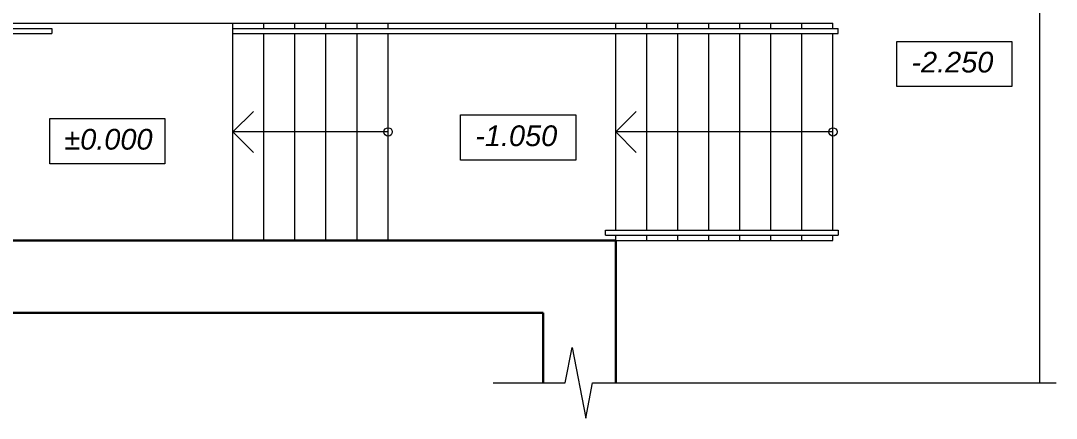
# Model space of a CAD drawing. Header units: metres. Extents: x -163 to 308, y -116 to 9.
# Drawn here: x 152 to 162.01, y -28.78 to -24.93 of the extents above; entities that cross this region are included whole.
import ezdxf
from ezdxf.enums import TextEntityAlignment as Align

# ---------------------------------------------------------------- set-up
doc = ezdxf.new("R2010")
doc.units = ezdxf.units.M
doc.header["$MEASUREMENT"] = 0
doc.styles.add('Style-Arial IF', font='ariali.ttf')

msp = doc.modelspace()

# ---------------------------------------------------------------- linework, layer by layer
at = {"color": 7, "linetype": 'Continuous', "lineweight": 0}
msp.add_line((161.85239215, -28.43572534), (161.85239215, -23.95855541), dxfattribs=at)
at = {"lineweight": 13}
for p, q in [((151.75239215, -24.95855541), (159.85239215, -24.95855541)), ((154.05239215, -25.00855541), (154.05239215, -24.95855541)), ((154.05239215, -27.05855541), (154.05239215, -25.00855541)), ((155.55239215, -25.00855541), (155.55239215, -24.95855541)), ((157.75239215, -25.00855541), (157.75239215, -24.95855541)), ((159.85239215, -25.00855541), (159.85239215, -24.95855541)), ((155.55239215, -27.05855541), (155.55239215, -25.05855541)), ((157.75239215, -26.95855541), (157.75239215, -25.05855541)), ((159.85239215, -26.95855541), (159.85239215, -25.05855541)), ((157.65239215, -27.00855541), (157.65239215, -26.95855541)), ((157.75239215, -27.05855541), (157.75239215, -27.00855541)), ((159.85239215, -27.05855541), (159.85239215, -27.00855541)), ((157.75239215, -27.05855541), (159.85239215, -27.05855541))]:
    msp.add_line(p, q, dxfattribs=at)
at = {"color": 5, "linetype": 'Continuous', "lineweight": 13}
for p, q in [((151.75239215, -25.00855541), (152.30239215, -25.00855541)), ((152.30239215, -25.00855541), (152.30239215, -25.05855541)), ((151.75239215, -25.05855541), (152.30239215, -25.05855541))]:
    msp.add_line(p, q, dxfattribs=at)
at = {"color": 7, "linetype": 'Continuous', "lineweight": 13}
for p, q in [((154.05239215, -25.00855541), (159.90239215, -25.00855541)), ((159.90239215, -25.05855541), (159.90239215, -25.00855541)), ((154.05239215, -25.05855541), (159.90239215, -25.05855541)), ((157.65239215, -26.95855541), (159.90239215, -26.95855541)), ((157.65239215, -27.00855541), (159.90239215, -27.00855541)), ((159.90239215, -26.95855541), (159.90239215, -27.00855541))]:
    msp.add_line(p, q, dxfattribs=at)
at = {"lineweight": 0}
for p, q in [((154.35239215, -25.00855541), (154.35239215, -24.95855541)), ((154.65239215, -25.00855541), (154.65239215, -24.95855541)), ((154.95239215, -25.00855541), (154.95239215, -24.95855541)), ((155.25239215, -25.00855541), (155.25239215, -24.95855541)), ((158.05239215, -25.00855541), (158.05239215, -24.95855541)), ((158.35239215, -25.00855541), (158.35239215, -24.95855541)), ((158.65239215, -25.00855541), (158.65239215, -24.95855541)), ((158.95239215, -25.00855541), (158.95239215, -24.95855541)), ((159.25239215, -25.00855541), (159.25239215, -24.95855541)), ((159.55239215, -25.00855541), (159.55239215, -24.95855541)), ((154.35239215, -27.05855541), (154.35239215, -25.05855541)), ((154.65239215, -27.05855541), (154.65239215, -25.05855541)), ((154.95239215, -27.05855541), (154.95239215, -25.05855541)), ((155.25239215, -27.05855541), (155.25239215, -25.05855541)), ((158.05239215, -26.95855541), (158.05239215, -25.05855541)), ((158.35239215, -26.95855541), (158.35239215, -25.05855541)), ((158.65239215, -26.95855541), (158.65239215, -25.05855541)), ((158.95239215, -26.95855541), (158.95239215, -25.05855541)), ((159.25239215, -26.95855541), (159.25239215, -25.05855541)), ((159.55239215, -26.95855541), (159.55239215, -25.05855541)), ((154.25068887, -25.81025868), (154.05239215, -26.00855541)), ((157.95068887, -25.81025868), (157.75239215, -26.00855541)), ((155.55239215, -26.00855541), (154.05239215, -26.00855541)), ((154.25068887, -26.20685213), (154.05239215, -26.00855541)), ((159.85239215, -26.00855541), (157.75239215, -26.00855541)), ((157.95068887, -26.20685213), (157.75239215, -26.00855541)), ((158.05239215, -27.05855541), (158.05239215, -27.00855541)), ((158.35239215, -27.05855541), (158.35239215, -27.00855541)), ((158.65239215, -27.05855541), (158.65239215, -27.00855541)), ((158.95239215, -27.05855541), (158.95239215, -27.00855541)), ((159.25239215, -27.05855541), (159.25239215, -27.00855541)), ((159.55239215, -27.05855541), (159.55239215, -27.00855541))]:
    msp.add_line(p, q, dxfattribs=at)
at = {"lineweight": 30}
for p, q in [((151.75239215, -27.05855541), (157.75239215, -27.05855541)), ((157.75239215, -27.05855541), (157.75239215, -28.43572534)), ((151.05239215, -27.75855541), (157.05239215, -27.75855541)), ((157.05239215, -27.75855541), (157.05239215, -28.43572534))]:
    msp.add_line(p, q, dxfattribs=at)
at = {"color": 7, "linetype": 'Continuous', "lineweight": 0, "flags": 128}
for points in [[(160.4686215, -25.13339046), (161.58187438, -25.13339046), (161.58187438, -25.57091142), (160.4686215, -25.57091142), (160.4686215, -25.13339046)], [(152.28276551, -25.87909746), (153.39601839, -25.87909746), (153.39601839, -26.31661842), (152.28276551, -26.31661842), (152.28276551, -25.87909746)], [(156.25401172, -25.84521656), (157.3672646, -25.84521656), (157.3672646, -26.28273751), (156.25401172, -26.28273751), (156.25401172, -25.84521656)]]:
    msp.add_lwpolyline(points, close=True, dxfattribs=at)
at = {"lineweight": 0, "flags": 128}
msp.add_lwpolyline([(156.56765857, -28.43572534), (157.26377398, -28.43572534), (157.33011723, -28.09348819), (157.46280375, -28.7779625), (157.529147, -28.43572534), (162.01030262, -28.43572534)], dxfattribs=at)
at = {"lineweight": 0}
for centre in [(155.55239215, -26.00855541), (159.85239215, -26.00855541)]:
    msp.add_circle(centre, 0.0404966, dxfattribs=at)

# ---------------------------------------------------------------- texts
at = {"color": 7, "linetype": 'Continuous', "lineweight": 0, "style": 'Style-Arial IF'}
for s, p in [('-2.250', (160.60991241, -25.23422537)), ('±0.000', (152.42405643, -25.97993237)), ('-1.050', (156.39530263, -25.94605146))]:
    msp.add_text(s, height=0.2, dxfattribs=at).set_placement(p, align=Align.TOP_LEFT)

doc.saveas('drawing.dxf')
